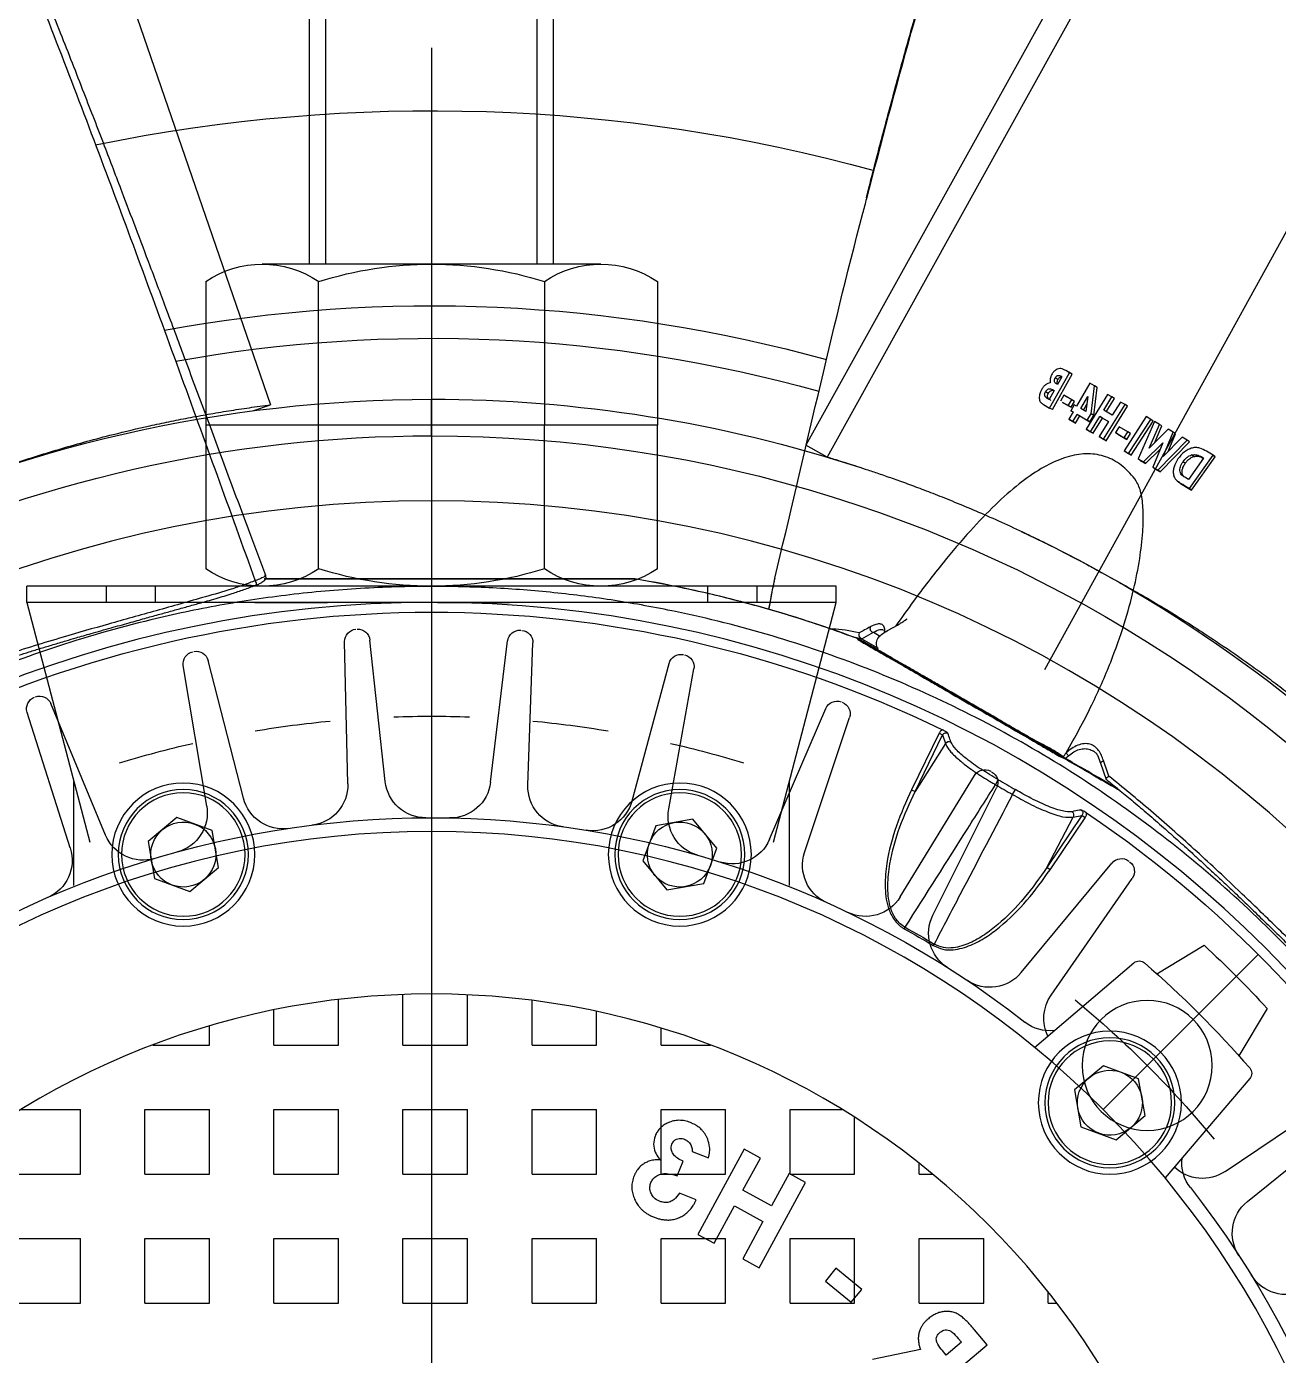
# Model space of a CAD drawing. Header units: millimetres. Extents: x 89450 to 753248, y -530175 to 1209785.
# Drawn here: x 272187.8 to 272341.8, y -168189.1 to -168025.6 of the extents above; entities that cross this region are included whole.
import ezdxf

# ---------------------------------------------------------------- set-up
doc = ezdxf.new("R2010")
doc.units = ezdxf.units.MM
doc.header["$LTSCALE"] = 150
for name, pattern in [('C_SOLID_M', [0]), ('CENTER', [50.8, 31.75, -6.35, 6.35, -6.35]), ('DIVIDEX2', [63.5, 25.4, -12.7, 0, -12.7, 0, -12.7])]:
    doc.linetypes.add(name, pattern=pattern)
doc.layers.add('------00 Load Bank', color=3, linetype='Continuous')

# ---------------------------------------------------------------- blocks, each defined once
blk = doc.blocks.new('A$C02650c35')
h = blk.add_hatch()
h.set_pattern_fill('SQUARE', color=0, scale=2.5, style=0)
h.set_pattern_definition([(0, (-1352.2724, -53.854), (0, 7.9375), [7.9375, -7.9375]), (90, (-1352.2724, -53.854), (-7.9375, 5e-16), [7.9375, -7.9375])])
h.paths.add_polyline_path([(510, 542.5), (510, 555), (522.5, 555), (522.5, 639.32, 0.414214), (425.68, 542.5)])
h.paths.add_polyline_path([(619.32, 542.5, 0.414214), (522.5, 639.32), (522.5, 555), (535, 555), (535, 542.5)])
h.paths.add_polyline_path([(535, 530), (522.5, 530), (522.5, 445.68, 0.414214), (619.32, 542.5), (535, 542.5)])
h.paths.add_polyline_path([(510, 530), (510, 542.5), (425.68, 542.5, 0.414214), (522.5, 445.68), (522.5, 530)])
at = {"color": 0, "linetype": 'DIVIDEX2', "ltscale": 0.5}
blk.add_line((885.33, 742.6), (659.2, 617.89), dxfattribs=at)
at = {"color": 0, "linetype": 'Continuous', "lineweight": 25}
for p, q in [((888.03, 703.5), (685.38, 591.17)), ((889.48, 700.88), (686.84, 588.55)), ((681.33, 635.99), (685.43, 638.89)), ((681.53, 635.74), (685.63, 638.64)), ((685.43, 638.89), (685.51, 638.75)), ((685.43, 638.89), (685.63, 638.64)), ((685.63, 638.64), (686.1, 637.81)), ((685.27, 637.46), (682.64, 635.61)), ((685.21, 637.47), (685.41, 637.22)), ((685.41, 637.22), (685.27, 637.46)), ((685.45, 636.26), (685.65, 636)), ((681.57, 635.58), (681.33, 635.99)), ((681.33, 635.99), (681.53, 635.74)), ((682.01, 634.91), (681.53, 635.74)), ((681.8, 635.17), (681.57, 635.58)), ((681.8, 635.17), (682.01, 634.91)), ((682.64, 635.61), (682.83, 635.27)), ((683.57, 632.11), (687.25, 635.74)), ((683.77, 631.84), (687.45, 635.47)), ((684.6, 635.21), (684.8, 634.95)), ((687.82, 634.82), (685.47, 632.51)), ((687.25, 635.74), (687.45, 635.47)), ((687.45, 635.47), (687.82, 634.82)), ((685.47, 632.51), (688.45, 633.72)), ((686.08, 633.12), (688.25, 634)), ((688.8, 633.13), (686.46, 630.78)), ((688.25, 634), (688.45, 633.72)), ((688.45, 633.72), (688.8, 633.13)), ((683.93, 631.48), (683.57, 632.11)), ((683.57, 632.11), (683.77, 631.84)), ((684.13, 631.21), (683.77, 631.84)), ((683.93, 631.48), (684.13, 631.21)), ((687.15, 632.44), (684.13, 631.21)), ((684.59, 630.34), (686.35, 632.11)), ((684.79, 630.06), (687.15, 632.44)), ((689.76, 631.44), (685.15, 629.44)), ((685.63, 628.55), (689.82, 631.28)), ((686.46, 630.78), (689.41, 632.06)), ((687.11, 631.43), (689.21, 632.34)), ((689.21, 632.34), (689.41, 632.06)), ((689.41, 632.06), (689.76, 631.44)), ((689.82, 631.28), (690.02, 630.99)), ((601.39, 626.73), (604.35, 630.28)), ((604.35, 630.28), (608.9, 629.48)), ((684.94, 629.73), (684.59, 630.34)), ((684.59, 630.34), (684.79, 630.06)), ((685.15, 629.44), (684.79, 630.06)), ((684.94, 629.73), (685.15, 629.44)), ((685.83, 628.25), (690.02, 630.99)), ((690.36, 630.41), (686.16, 627.68)), ((690.02, 630.99), (690.36, 630.41)), ((608.9, 629.48), (610.49, 625.15)), ((685.96, 627.98), (685.63, 628.55)), ((685.63, 628.55), (685.83, 628.25)), ((686.16, 627.68), (685.83, 628.25)), ((685.96, 627.98), (686.16, 627.68)), ((687.4, 625.47), (691.64, 628.12)), ((687.56, 628.01), (688.27, 628.46)), ((688.19, 626.93), (687.56, 628.01)), ((687.56, 628.01), (687.77, 627.71)), ((687.77, 627.71), (688.47, 628.16)), ((688.27, 628.46), (688.47, 628.16)), ((688.47, 628.16), (689.09, 627.07)), ((691.64, 628.12), (691.84, 627.82)), ((602.98, 622.39), (601.39, 626.73)), ((663.09, 594.8), (644.45, 627.07)), ((687.6, 625.16), (691.84, 627.82)), ((688.39, 626.63), (687.77, 627.71)), ((688.19, 626.93), (688.39, 626.63)), ((689.09, 627.07), (688.39, 626.63)), ((692.16, 627.26), (690.53, 626.24)), ((690.53, 626.24), (691.14, 625.19)), ((690.94, 625.5), (692.58, 626.5)), ((691.84, 627.82), (692.16, 627.26)), ((692.58, 626.5), (692.78, 626.19)), ((610.49, 625.15), (607.53, 621.6)), ((645.65, 625.51), (647.67, 624.82)), ((670.55, 626.06), (670.54, 626.07)), ((687.72, 624.93), (687.4, 625.47)), ((687.4, 625.47), (687.6, 625.16)), ((687.92, 624.61), (687.6, 625.16)), ((687.72, 624.93), (687.92, 624.61)), ((689.77, 625.77), (687.92, 624.61)), ((688.31, 623.89), (690.17, 625.03)), ((688.51, 623.57), (690.37, 624.72)), ((693.09, 625.64), (688.82, 623.04)), ((690.17, 625.03), (689.75, 625.76)), ((690.37, 624.72), (689.77, 625.77)), ((690.17, 625.03), (690.37, 624.72)), ((691.14, 625.19), (692.78, 626.19)), ((692.78, 626.19), (693.09, 625.64)), ((649.27, 623.78), (649.18, 623.94)), ((688.62, 623.36), (688.31, 623.89)), ((688.31, 623.89), (688.51, 623.57)), ((688.82, 623.04), (688.51, 623.57)), ((688.62, 623.36), (688.82, 623.04)), ((689.74, 623.48), (690.51, 623.95)), ((690.09, 622.86), (689.74, 623.48)), ((689.74, 623.48), (689.93, 623.16)), ((689.93, 623.16), (690.71, 623.63)), ((690.64, 621.92), (689.93, 623.16)), ((690.51, 623.95), (693.96, 624.36)), ((690.51, 623.95), (690.71, 623.63)), ((690.71, 623.63), (694.16, 624.04)), ((692.82, 623.22), (690.99, 623)), ((690.99, 623), (691.36, 622.35)), ((691.16, 622.68), (691.89, 623.11)), ((691.36, 622.35), (692.82, 623.22)), ((694.47, 623.49), (691.66, 621.83)), ((693.96, 624.36), (694.16, 624.04)), ((694.16, 624.04), (694.47, 623.49)), ((607.53, 621.6), (602.98, 622.39)), ((634.61, 618.59), (641.01, 622.91)), ((641.29, 622.51), (634.88, 618.19)), ((634.88, 618.19), (641.07, 621.42)), ((641.01, 622.91), (641.29, 622.51)), ((641.07, 621.42), (641.29, 622.51)), ((689.56, 621.73), (690.45, 622.25)), ((689.71, 621.47), (689.56, 621.73)), ((689.56, 621.73), (689.76, 621.4)), ((689.86, 621.22), (689.71, 621.47)), ((689.76, 621.4), (690.64, 621.92)), ((690.05, 620.89), (689.76, 621.4)), ((690.94, 621.41), (690.05, 620.89)), ((690.45, 622.25), (690.09, 622.86)), ((690.45, 622.25), (690.64, 621.92)), ((690.89, 621.48), (691.08, 621.15)), ((691.08, 621.15), (690.94, 621.41)), ((691.8, 621.57), (691.08, 621.15)), ((691.52, 621.17), (692.24, 621.59)), ((691.66, 621.83), (691.8, 621.57)), ((692.24, 621.59), (692.43, 621.25)), ((689.86, 621.22), (690.05, 620.89)), ((691.22, 618.87), (695.57, 621.32)), ((691.41, 618.52), (695.76, 620.99)), ((691.75, 620.76), (691.52, 621.17)), ((691.52, 621.17), (691.71, 620.83)), ((691.71, 620.83), (692.43, 621.25)), ((692.11, 620.13), (691.71, 620.83)), ((691.71, 620.82), (692.11, 620.13)), ((692.99, 620.27), (692.27, 619.86)), ((692.43, 621.25), (692.82, 620.57)), ((692.62, 620.93), (692.8, 620.61)), ((692.8, 620.61), (692.99, 620.27)), ((695.27, 620.04), (694.32, 619.51)), ((695.36, 619.89), (695.27, 620.04)), ((695.57, 621.32), (695.7, 621.1)), ((695.57, 621.32), (695.76, 620.99)), ((695.7, 621.1), (695.83, 620.88)), ((695.76, 620.99), (696.02, 620.54)), ((695.83, 620.88), (696.02, 620.54)), ((634.61, 618.59), (634.88, 618.19)), ((691.22, 618.87), (691.41, 618.52)), ((691.85, 617.76), (691.41, 618.52)), ((693.59, 619.1), (692.47, 618.47)), ((692.47, 618.47), (692.55, 618.33)), ((692.47, 618.47), (692.55, 618.33)), ((693.21, 618.37), (693.4, 618.02)), ((693.66, 618.98), (693.59, 619.1)), ((694.32, 619.51), (694.39, 619.38)), ((694.32, 619.51), (694.39, 619.38)), ((694.94, 619.56), (695.13, 619.22)), ((643.87, 613.97), (644.47, 614.32)), ((645.07, 611.87), (645.68, 612.22)), ((568.46, 601.68), (576.15, 610.85)), ((576.15, 610.85), (578, 609.29)), ((576.47, 607.68), (574.89, 605.8)), ((576.95, 607.27), (576.47, 607.68)), ((574.89, 605.8), (575.44, 605.34)), ((650.13, 605.72), (644.24, 601.98)), ((644.24, 601.98), (651.19, 605.37)), ((651.19, 605.37), (650.13, 605.72)), ((651.4, 604.93), (651.19, 605.37)), ((625.28, 604.22), (625.46, 604.33)), ((651.4, 604.93), (644.45, 601.54)), ((575.59, 602.64), (574.34, 596.74)), ((644.45, 601.54), (644.24, 601.98)), ((627.34, 600.65), (627.53, 600.76)), ((663.03, 595.43), (661.87, 597.45)), ((663.03, 595.43), (663.82, 596.87)), ((663.82, 596.87), (663.36, 597.67)), ((664.18, 597.96), (664.1, 598.09)), ((581.38, 594.11), (582.96, 595.41)), ((582.96, 595.41), (585.57, 592.24)), ((663.07, 595.36), (663.03, 595.43)), ((663.29, 594.22), (663.08, 595.36)), ((583.99, 590.94), (581.38, 594.11)), ((585.57, 592.24), (583.99, 590.94)), ((685.38, 591.17), (686.84, 588.55)), ((585.63, 582.79), (596.13, 588.49)), ((596.13, 588.49), (597.23, 586.47)), ((597.23, 586.47), (593.27, 584.32)), ((593.27, 584.32), (595.17, 580.8)), ((670.46, 584.74), (670.68, 584.78)), ((586.73, 580.77), (585.63, 582.79)), ((591.33, 583.27), (586.73, 580.77)), ((593.24, 579.76), (591.33, 583.27)), ((595.17, 580.8), (599.13, 582.95)), ((599.13, 582.95), (600.23, 580.94)), ((600.23, 580.94), (589.73, 575.24)), ((588.64, 577.26), (593.24, 579.76)), ((589.73, 575.24), (588.64, 577.26)), ((632.93, 576), (637.27, 577.59)), ((637.27, 577.59), (640.82, 574.63)), ((599.95, 574.56), (599.15, 576.58)), ((632.14, 571.45), (632.93, 576)), ((593.99, 575.06), (594.81, 572.98)), ((640.82, 574.63), (640.02, 570.08)), ((596.93, 572.73), (598.73, 573.44)), ((635.69, 568.49), (632.14, 571.45)), ((640.02, 570.08), (635.69, 568.49)), ((670.4, 521.91), (670.4, 567.5)), ((670.4, 567.5), (670.4, 521.93)), ((692.5, 542.5), (688, 542.5)), ((688, 542.5), (692.5, 542.5)), ((691.07, 520.52), (691.82, 522.69)), ((910.7, 447.32), (691.82, 522.69)), ((669.59, 520.89), (669.6, 520.8)), ((631.93, 512.75), (634.89, 516.3)), ((634.89, 516.3), (639.44, 515.5)), ((639.44, 515.5), (641.03, 511.17)), ((633.52, 508.42), (631.93, 512.75)), ((641.03, 511.17), (638.07, 507.62)), ((638.07, 507.62), (633.52, 508.42))]:
    blk.add_line(p, q, dxfattribs=at)
at = {"color": 0}
for p, q in [((593.78, 642.86), (604.77, 656.49)), ((597.48, 640.12), (607.28, 654.63)), ((617.53, 645.31), (611.7, 641.82)), ((608.91, 643.15), (596.68, 632.75)), ((624.17, 644.18), (605.1, 625.11)), ((621.82, 631.7), (625.31, 637.53)), ((612.74, 616.68), (623.15, 628.91)), ((619.16, 618.71), (633.55, 628.69)), ((621.95, 615.04), (635.43, 626.2)), ((629.02, 604.18), (644.68, 612.01)), ((631.26, 600.15), (646.2, 609.28)), ((636.72, 588.39), (653.33, 593.91)), ((638.02, 584.55), (667.5, 592.27)), ((667.5, 592.27), (667.5, 492.73)), ((638.36, 584.08), (654.44, 591)), ((667.5, 587.1), (667.5, 497.9)), ((645.47, 586.5), (632.67, 586.5)), ((669.5, 582.5), (667.5, 582.5)), ((667.5, 576.5), (669.5, 576.5)), ((642.09, 571.67), (659.32, 574.77)), ((643.1, 567.17), (660, 571.72)), ((671.65, 570.28), (689.31, 570.28)), ((689.31, 570.28), (689.31, 514.72)), ((706.97, 570.28), (689.31, 570.28)), ((689.31, 570.28), (689.31, 514.72)), ((669.5, 563.33), (669.5, 521.67)), ((709.12, 563.33), (709.12, 521.67)), ((671.65, 556.39), (689.31, 556.39)), ((706.97, 556.39), (689.31, 556.39)), ((709.12, 557.5), (898.61, 557.5)), ((645.02, 554.35), (662.52, 554.97)), ((709.12, 555.5), (898.61, 555.5)), ((645.38, 549.76), (662.76, 551.86)), ((645.46, 536.8), (662.87, 534.92)), ((645.16, 532.2), (662.66, 531.8)), ((671.65, 528.61), (706.97, 528.61)), ((709.12, 529.5), (898.61, 529.5)), ((709.12, 527.5), (898.61, 527.5)), ((643.4, 519.36), (660.36, 515.02)), ((642.45, 514.85), (659.72, 511.96)), ((689.31, 514.72), (671.65, 514.72)), ((706.97, 514.72), (689.31, 514.72)), ((669.5, 508.5), (667.5, 508.5)), ((638.87, 502.39), (655.05, 495.68)), ((667.5, 502.5), (669.5, 502.5)), ((667.5, 492.73), (638.02, 500.45)), ((632.67, 498.5), (645.47, 498.5)), ((637.29, 498.06), (653.97, 492.75))]:
    blk.add_line(p, q, dxfattribs=at)
at = {"color": 0, "linetype": 'Continuous'}
for p, q in [((667.5, 592.27), (669.5, 592.27)), ((669.5, 592.27), (669.5, 492.73)), ((667.5, 492.73), (669.5, 492.73))]:
    blk.add_line(p, q, dxfattribs=at)
at = {"color": 0, "linetype": 'C_SOLID_M'}
blk.add_line((667.5, 580.51), (667.5, 501.51), dxfattribs=at)
at = {"color": 0, "linetype": 'ByBlock'}
for p, q in [((667.5, 543.24), (667.5, 552.07)), ((667.5, 520.74), (667.5, 529.71))]:
    blk.add_line(p, q, dxfattribs=at)
at = {"color": 0, "linetype": 'CENTER', "ltscale": 5}
blk.add_line((735.74, 542.5), (399.5, 542.5), dxfattribs=at)
at = {"color": 0, "linetype": 'Continuous', "lineweight": 25, "flags": 128}
blk.add_lwpolyline([(682.24, 634.51), (682.34, 634.37), (682.44, 634.24)], dxfattribs=at)
at = {"color": 0}
for centre, radius in [((522.5, 542.5), 441), ((522.5, 542.5), 403), ((522.5, 542.5), 399.8), ((522.5, 542.5), 157.5), ((522.5, 542.5), 116.82), ((522.5, 542.5), 96.82), ((610.53, 630.53), 8)]:
    blk.add_circle(centre, radius, dxfattribs=at)
at = {"color": 0, "linetype": 'CENTER'}
blk.add_circle((522.5, 542.5), 420, dxfattribs=at)
blk.add_circle((522.5, 542.5), 420, dxfattribs=at)
at = {"color": 0, "linetype": 'Continuous', "lineweight": 25}
for centre, radius in [((522.5, 542.5), 145), ((605.94, 625.94), 8.8), ((605.94, 625.94), 8), ((605.94, 625.94), 7.6), ((636.48, 573.04), 8.8), ((636.48, 573.04), 8), ((636.48, 573.04), 7.6), ((636.48, 511.96), 8.8), ((636.48, 511.96), 8), ((636.48, 511.96), 7.6)]:
    blk.add_circle(centre, radius, dxfattribs=at)
for centre, radius, start, end in [((522.5, 542.5), 165.5, 0.0003, 205.5882), ((522.5, 542.5), 143.8, 34.0829, 85.9171), ((522.5, 542.5), 170, 25.2614, 46.6379), ((605.94, 625.94), 4, 80.1169, 140.1169), ((605.94, 625.94), 4, 20.1169, 80.1169), ((605.94, 625.94), 4, 140.1169, 200.1169), ((605.94, 625.94), 4, 320.1169, 20.1169), ((605.94, 625.94), 4, 200.1169, 260.1169), ((605.94, 625.94), 4, 260.1169, 320.1169), ((641.33, 620.97), 0.52, 37.0684, 120.3842), ((522.5, 542.5), 140.84, 29.5083, 30.4917), ((522.5, 542.5), 141.54, 29.5083, 30.4917), ((649.88, 606.18), 0.52, 299.6158, 22.9316), ((522.5, 542.5), 143.8, 334.0829, 25.9171), ((522.5, 542.5), 119.89, 29.0166, 30.9834), ((522.5, 542.5), 120.1, 29.0166, 30.9834), ((522.5, 542.5), 170, 0.0003, 18.0429), ((636.48, 573.04), 4, 110.1169, 170.1169), ((636.48, 573.04), 4, 50.1169, 110.1169), ((636.48, 573.04), 4, 350.1169, 50.1169), ((636.48, 573.04), 4, 170.1169, 230.1169), ((636.48, 573.04), 4, 290.1169, 350.1169), ((636.48, 573.04), 4, 230.1169, 290.1169), ((522.5, 542.5), 165.5, 334.4118, 0), ((522.5, 542.5), 170, 334.2068, 0), ((636.48, 511.96), 4, 80.1169, 140.1169), ((636.48, 511.96), 4, 20.1169, 80.1169), ((636.48, 511.96), 4, 140.1169, 200.1169), ((636.48, 511.96), 4, 320.1169, 20.1169), ((636.48, 511.96), 4, 200.1169, 260.1169), ((636.48, 511.96), 4, 260.1169, 320.1169)]:
    blk.add_arc(centre, radius, start, end, dxfattribs=at)
at = {"color": 0}
for centre, radius, start, end in [((522.5, 542.5), 118.5, 51.9766, 90), ((587.33, 647.62), 5, 154.161, 238.3375), ((522.5, 542.5), 140, 42.7486, 47.2515), ((589.88, 646), 5, 236.9331, 321.1097), ((609.56, 642.39), 1, 48.9165, 130.3784), ((522.5, 542.5), 133.5, 41.0738, 48.9258), ((601.63, 637.32), 5, 145.9791, 223.5806), ((522.5, 542.5), 124.5, 39.4789, 50.6463), ((598.57, 639.79), 5, 231.9768, 276.2309), ((622.39, 629.56), 1, 319.6217, 41.0836), ((634.4, 627.46), 1.5, 37.2061, 124.746), ((634.48, 627.36), 1.5, 309.6155, 37.1554), ((616.31, 622.82), 5, 244.2066, 304.746), ((619.79, 618.57), 5, 173.7896, 218.0234), ((522.5, 542.5), 118.5, 321.9766, 38.0234), ((625.14, 611.19), 5, 129.6155, 213.7921), ((645.36, 610.67), 1.5, 29.0243, 116.5642), ((645.42, 610.56), 1.5, 301.4337, 28.9736), ((626.79, 608.65), 5, 212.3876, 296.5642), ((633.87, 595.88), 5, 121.4337, 205.6103), ((522.5, 542.5), 205.5, 348.3996, 15.3621), ((653.81, 592.49), 1.5, 20.8424, 108.3824), ((653.85, 592.37), 1.5, 293.2519, 20.7918), ((635.14, 593.14), 5, 204.2058, 288.3824), ((522.5, 542.5), 181.5, 349.5657, 15.523), ((522.5, 542.5), 177.5, 349.7845, 15.5733), ((640.33, 579.49), 5, 113.2519, 197.4284), ((522.5, 542.5), 131, 12.963, 17.0374), ((641.2, 576.59), 5, 196.024, 280.2006), ((659.58, 573.29), 1.5, 12.6606, 100.2006), ((659.61, 573.17), 1.5, 285.07, 12.61), ((681.8, 563.33), 12.3, 145.6158, 214.3842), ((696.83, 563.33), 12.3, 325.6158, 34.3842), ((644.4, 562.34), 5, 105.07, 189.2466), ((522.5, 542.5), 131, 5.4629, 9.5373), ((644.84, 559.35), 5, 187.8422, 272.0188), ((715.46, 542.5), 45.96, 162.412, 197.588), ((663.16, 542.5), 45.96, 342.412, 17.588), ((662.57, 553.47), 1.5, 4.4788, 92.0188), ((662.58, 553.35), 1.5, 276.8882, 4.4282), ((645.98, 544.8), 5, 96.8882, 181.0648), ((522.5, 542.5), 131, 357.9628, 2.0373), ((646, 541.77), 5, 179.6604, 263.8369), ((662.71, 533.43), 1.5, 356.297, 83.8369), ((662.7, 533.3), 1.5, 268.7064, 356.2464), ((645.05, 527.2), 5, 88.7064, 172.883), ((522.5, 542.5), 131, 350.4627, 354.5371), ((681.8, 521.67), 12.3, 145.6158, 214.3842), ((696.83, 521.67), 12.3, 325.6158, 34.3842), ((644.64, 524.2), 5, 171.4785, 255.6551), ((641.62, 509.91), 5, 80.5246, 164.7012), ((659.99, 513.56), 1.5, 348.1152, 75.6551), ((522.5, 542.5), 131, 342.9627, 347.037), ((659.96, 513.44), 1.5, 260.5246, 348.0645), ((640.79, 507), 5, 163.2967, 247.4733), ((635.77, 493.29), 5, 72.3428, 156.5194), ((654.47, 494.29), 1.5, 339.9334, 67.4733), ((654.43, 494.18), 1.5, 252.3428, 339.8827)]:
    blk.add_arc(centre, radius, start, end, dxfattribs=at)
at = {"color": 0, "linetype": 'Continuous', "lineweight": 25}
for points, knots in [([(375.53, 542.5), (375.57, 539.99), (375.64, 534.97), (376.24, 527.44), (377.21, 519.94), (378.7, 511.75), (380.85, 502.91), (383.83, 493.49), (387.45, 484.25), (391.7, 475.24), (396.94, 465.85), (403.29, 456.25), (410.93, 446.56), (419.44, 437.47), (428.68, 429.14), (438.58, 421.64), (448.99, 415.04), (460.04, 409.27), (471.5, 404.47), (483.3, 400.68), (495.31, 397.89), (507.63, 396.11), (520.05, 395.38), (532.47, 395.7), (544.72, 397.05), (556.95, 399.44), (568.89, 402.86), (580.48, 407.27), (591.61, 412.59), (602.35, 418.9), (612.51, 426.09), (621.98, 434.08), (630.71, 442.79), (638.75, 452.29), (645.96, 462.44), (652.27, 473.13), (657.62, 484.24), (662.07, 495.88), (665.17, 506.67), (667.23, 516.46), (668.52, 525.06), (669.3, 533.76), (669.54, 542.09), (669.34, 550.03), (668.76, 557.56), (667.79, 565.06), (666.16, 574.05), (663.54, 584.43), (659.53, 596.1), (654.52, 607.49), (648.55, 618.41), (641.7, 628.77), (634.06, 638.45), (625.54, 647.54), (616.32, 655.86), (606.44, 663.35), (596.02, 669.96), (584.98, 675.73), (573.51, 680.52), (561.69, 684.33), (549.67, 687.11), (537.34, 688.9), (524.95, 689.62), (512.53, 689.3), (500.28, 687.95), (488.05, 685.56), (476.11, 682.14), (464.5, 677.73), (453.38, 672.4), (442.64, 666.09), (432.49, 658.91), (423.02, 650.92), (414.29, 642.21), (406.25, 632.71), (399.04, 622.55), (392.74, 611.88), (387.39, 600.77), (382.94, 589.14), (379.83, 578.33), (377.77, 568.54), (376.49, 559.94), (375.68, 551.24), (375.58, 545.42), (375.53, 542.5)], [0, 0, 0, 0, 0.008148, 0.016329, 0.024509, 0.032722, 0.04336, 0.054073, 0.064787, 0.075604, 0.086421, 0.0997, 0.112979, 0.126448, 0.140113, 0.153362, 0.166751, 0.18014, 0.193805, 0.207084, 0.220364, 0.233832, 0.247498, 0.260747, 0.274136, 0.287525, 0.30119, 0.314439, 0.327781, 0.341217, 0.354882, 0.368162, 0.381441, 0.39491, 0.408575, 0.421824, 0.435213, 0.448602, 0.462267, 0.471652, 0.481085, 0.490519, 0.500003, 0.508151, 0.516332, 0.524512, 0.532725, 0.546005, 0.559284, 0.572753, 0.586418, 0.599667, 0.613056, 0.626445, 0.64011, 0.653359, 0.666701, 0.680137, 0.693803, 0.707051, 0.720441, 0.73383, 0.747495, 0.760744, 0.774133, 0.787522, 0.801187, 0.814436, 0.827825, 0.841214, 0.85488, 0.868159, 0.881438, 0.894907, 0.908572, 0.921851, 0.93513, 0.948599, 0.962264, 0.971649, 0.981082, 0.990516, 1, 1, 1, 1]), ([(717.2, 596.04), (724.02, 597.82), (738.21, 601.54), (759.51, 607.96), (781, 615.39), (801.55, 623.78), (821.26, 632.86), (840.25, 642.38), (859.05, 652.33), (877.44, 662.36), (889.63, 669.02), (895.58, 672.26)], [0, 0, 0, 0, 0.1081379, 0.2251135, 0.3413954, 0.4570616, 0.5657729, 0.6743483, 0.7829008, 0.8914823, 0.994843, 0.994843, 0.994843, 0.994843]), ([(717.27, 595.99), (717.94, 596.16), (720.64, 596.84), (725.33, 598.07), (731.42, 599.7), (737.61, 601.41), (743.56, 603.11), (749.22, 604.78), (754.33, 606.34), (759.02, 607.82), (763, 609.11), (766.29, 610.21), (769.35, 611.25), (772.68, 612.4), (776.68, 613.83), (783.44, 616.31), (792.57, 619.89), (803.65, 624.59), (814.19, 629.34), (824.03, 634.02), (831.6, 637.77), (837.45, 640.72), (842.14, 643.13), (847.68, 646), (854.07, 649.37), (861.28, 653.23), (869.29, 657.55), (878.1, 662.34), (886.99, 667.19), (892.96, 670.43), (895.7, 671.92)], [0, 0, 0, 0, 0.0105993, 0.042715, 0.074456, 0.1073437, 0.1413731, 0.1694151, 0.1979263, 0.223438, 0.2448649, 0.2622189, 0.2766961, 0.2944954, 0.3162608, 0.341978, 0.4051023, 0.466824, 0.5267457, 0.5825963, 0.6340774, 0.6563171, 0.6830925, 0.7149493, 0.751887, 0.7939052, 0.84012, 0.8912343, 0.9472267, 0.994836, 0.994836, 0.994836, 0.994836]), ([(645.56, 625.7), (645.15, 626.2), (644.31, 627.24), (642.95, 628.88), (641.45, 630.65), (639.88, 632.45), (638.55, 633.96), (637.49, 635.14), (636.66, 636.06), (635.76, 637.04), (634.81, 638.07), (633.79, 639.16), (632.72, 640.31), (631.68, 641.41), (630.56, 642.57), (629.23, 643.95), (627.66, 645.57), (626.05, 647.22), (624.63, 648.66), (623.4, 649.92), (622.27, 651.07), (621.18, 652.18), (620.09, 653.3), (619.1, 654.33), (618.23, 655.22), (617.49, 655.99), (616.85, 656.68), (616.28, 657.32), (615.78, 657.9), (615.31, 658.47), (615, 658.85), (614.84, 659.04)], [0, 0, 0, 0, 0.049094, 0.102093, 0.159038, 0.21996, 0.27448, 0.301995, 0.33101, 0.361541, 0.393603, 0.427211, 0.462382, 0.499132, 0.527423, 0.568929, 0.623911, 0.672564, 0.714497, 0.749584, 0.781124, 0.812494, 0.843715, 0.874803, 0.897512, 0.917804, 0.937796, 0.953294, 0.968781, 0.984376, 1, 1, 1, 1]), ([(615.12, 659.54), (615.44, 659.16), (616.08, 658.38), (617.51, 656.75), (620.16, 654.01), (623.85, 650.22), (628.1, 645.88), (632.59, 641.24), (637.22, 636.26), (641.92, 630.96), (644.73, 627.53), (646.13, 625.82)], [0, 0, 0, 0, 0.031208, 0.063948, 0.128136, 0.253531, 0.37911, 0.503481, 0.668872, 0.834848, 1, 1, 1, 1]), ([(670.54, 626.07), (670.08, 626.91), (669.15, 628.6), (667.63, 631.22), (666.02, 633.89), (664.3, 636.62), (662.26, 639.72), (660.29, 642.57), (658.42, 645.15), (656.96, 647.11), (655.44, 649.08), (653.86, 651.07), (652.23, 653.07), (651.09, 654.4), (650.52, 655.07)], [0, 0, 0, 0, 0.09594, 0.191903, 0.287866, 0.384015, 0.480164, 0.609768, 0.674639, 0.73951, 0.804594, 0.869678, 0.934839, 1, 1, 1, 1]), ([(686.1, 637.81), (686.24, 637.55), (686.45, 637.15), (686.58, 636.55), (686.52, 636.05), (686.32, 635.55), (685.92, 634.92), (685.46, 634.55), (685.15, 634.31)], [0, 0, 0, 0, 0.250193, 0.375675, 0.500989, 0.626133, 0.751199, 1, 1, 1, 1]), ([(684.6, 635.21), (684.7, 635.28), (684.95, 635.46), (685.28, 635.82), (685.39, 636.13), (685.45, 636.26)], [0, 0, 0, 0, 0.245128, 0.668238, 1, 1, 1, 1]), ([(685.45, 636.26), (685.47, 636.42), (685.51, 636.71), (685.4, 637.11), (685.28, 637.34), (685.21, 637.47)], [0, 0, 0, 0, 0.360895, 0.640408, 1, 1, 1, 1]), ([(685.65, 636), (685.67, 636.11), (685.71, 636.34), (685.64, 636.76), (685.5, 637.03), (685.41, 637.22)], [0, 0, 0, 0, 0.248415, 0.498726, 1, 1, 1, 1]), ([(682.25, 634.51), (682.18, 634.59), (682.02, 634.79), (681.89, 635.02), (681.8, 635.17)], [0, 0, 0, 0, 0.373961, 1, 1, 1, 1]), ([(685.15, 634.31), (684.83, 634.12), (684.35, 633.84), (683.67, 633.72), (683.19, 633.75), (682.76, 633.9), (682.36, 634.3), (682.15, 634.67), (682.01, 634.91)], [0, 0, 0, 0, 0.247987, 0.37312, 0.497401, 0.622314, 0.747638, 1, 1, 1, 1]), ([(682.83, 635.27), (682.92, 635.12), (683.06, 634.9), (683.31, 634.66), (683.58, 634.56), (683.88, 634.55), (684.31, 634.64), (684.61, 634.82), (684.8, 634.95)], [0, 0, 0, 0, 0.250156, 0.375667, 0.500586, 0.625527, 0.750593, 1, 1, 1, 1]), ([(682.9, 635.17), (682.94, 635.11), (683.04, 634.97), (683.29, 634.83), (683.64, 634.81), (684.03, 634.89), (684.35, 635.04), (684.54, 635.17), (684.6, 635.21)], [0, 0, 0, 0, 0.132586, 0.315673, 0.49897, 0.682297, 0.897512, 1, 1, 1, 1]), ([(684.8, 634.95), (684.99, 635.09), (685.27, 635.32), (685.54, 635.7), (685.61, 635.9), (685.65, 636)], [0, 0, 0, 0, 0.498415, 0.74902, 1, 1, 1, 1]), ([(648.98, 620.56), (650.94, 621.65), (654.6, 623.69), (659.94, 626.02), (664.69, 627.71), (668.96, 628.88), (672.74, 629.63), (676.02, 630.02), (678.75, 630.08), (680.9, 629.87), (682.43, 629.28), (683.7, 628.17), (684.94, 626.73), (685.75, 624.68), (685.86, 622.42), (685.26, 619.99), (683.99, 617.39), (682.06, 614.64), (679.46, 611.73), (676.2, 608.61), (672.22, 605.25), (668.28, 602.21), (665.62, 600.32), (664.6, 599.6)], [0, 0, 0, 0, 0.080739, 0.151235, 0.213353, 0.268442, 0.318269, 0.361669, 0.398556, 0.428698, 0.452315, 0.472715, 0.51153, 0.548468, 0.58504, 0.622842, 0.663507, 0.708451, 0.759052, 0.815438, 0.879842, 0.953818, 1, 1, 1, 1]), ([(648.28, 620.4), (647.83, 621.18), (646.7, 623.14), (645.37, 625.43), (644.59, 626.8), (644.39, 627.14)], [0, 0, 0, 0, 0.331541, 0.833602, 1, 1, 1, 1]), ([(644.61, 626.86), (644.74, 626.64), (645.47, 625.38), (646.73, 623.19), (647.88, 621.21), (648.33, 620.43)], [0, 0, 0, 0, 0.113791, 0.650536, 1, 1, 1, 1]), ([(645.56, 625.7), (645.58, 625.66), (645.62, 625.59), (645.68, 625.51), (645.74, 625.47), (645.79, 625.47), (645.83, 625.48), (645.88, 625.51), (645.99, 625.6), (646.07, 625.72), (646.13, 625.82)], [0, 0, 0, 0, 0.135828, 0.265412, 0.386223, 0.443735, 0.500875, 0.570623, 0.675657, 1, 1, 1, 1]), ([(646.13, 625.81), (646.45, 625.7), (647.09, 625.48), (647.72, 625.27), (648.04, 625.16)], [0, 0, 0, 0, 0.499828, 1, 1, 1, 1]), ([(647.67, 624.82), (647.67, 624.82), (647.69, 624.81), (647.72, 624.81), (647.76, 624.82), (647.82, 624.85), (647.92, 624.95), (647.99, 625.07), (648.04, 625.16)], [0, 0, 0, 0, 0.0419084, 0.1361676, 0.2303621, 0.3283968, 0.5406618, 1, 1, 1, 1]), ([(647.67, 624.82), (647.98, 624.73), (648.43, 624.59), (648.95, 624.28), (649.13, 624.03), (649.22, 623.91)], [0, 0, 0, 0, 0.515023, 0.760045, 1, 1, 1, 1]), ([(648.04, 625.16), (648.48, 624.99), (649.14, 624.74), (649.78, 624.11), (650.1, 623.5), (650.16, 622.77), (649.95, 621.99), (649.55, 621.24), (649.17, 620.79), (648.98, 620.56)], [0, 0, 0, 0, 0.246799, 0.37212, 0.497923, 0.623252, 0.748966, 0.874706, 1, 1, 1, 1]), ([(685.38, 591.17), (685.38, 591.19), (685.37, 591.21), (685.32, 591.39), (685.23, 591.68), (685.11, 592.08), (684.93, 592.66), (684.68, 593.46), (684.34, 594.53), (683.93, 595.8), (683.44, 597.26), (682.87, 598.92), (682.21, 600.76), (681.46, 602.78), (680.6, 605.01), (679.61, 607.45), (678.49, 610.11), (677.23, 612.95), (675.94, 615.71), (674.65, 618.35), (673.38, 620.83), (672.23, 623.03), (671.45, 624.43), (671.16, 624.94)], [0, 0, 0, 0, 0.039863, 0.079734, 0.119605, 0.159539, 0.199473, 0.252709, 0.305962, 0.359217, 0.412452, 0.465686, 0.518937, 0.572189, 0.625422, 0.681079, 0.736756, 0.792433, 0.848089, 0.890491, 0.932892, 0.975374, 1, 1, 1, 1]), ([(641.01, 622.91), (641.11, 622.97), (641.29, 623.07), (641.5, 623.08), (641.6, 623.08)], [0, 0, 0, 0, 0.537957, 1, 1, 1, 1]), ([(641.6, 623.08), (641.64, 623.01), (641.75, 622.84), (641.87, 622.6), (641.94, 622.45), (641.96, 622.38), (641.96, 622.38)], [0, 0, 0, 0, 0.280987, 0.677281, 0.994763, 1, 1, 1, 1]), ([(648.63, 620.85), (648.8, 621.06), (649.12, 621.48), (649.44, 622.17), (649.54, 622.87), (649.46, 623.43), (649.31, 623.69), (649.27, 623.78)], [0, 0, 0, 0, 0.236469, 0.464989, 0.684448, 0.898167, 1, 1, 1, 1]), ([(643.87, 613.97), (643.48, 614.65), (642.64, 616.15), (641.66, 618.35), (641.02, 620.29), (641.05, 621.05), (641.07, 621.42)], [0, 0, 0, 0, 0.219007, 0.477847, 0.739016, 1, 1, 1, 1]), ([(641.96, 622.38), (641.94, 622.41), (641.89, 622.49), (641.77, 622.58), (641.6, 622.62), (641.43, 622.6), (641.34, 622.54), (641.29, 622.51)], [0, 0, 0, 0, 0.151361, 0.358857, 0.564247, 0.778086, 1, 1, 1, 1]), ([(641.96, 622.38), (641.95, 622.32), (641.88, 621.95), (641.81, 621.59), (641.75, 621.29)], [0, 0, 0, 0, 0.1727811, 1, 1, 1, 1]), ([(641.75, 621.29), (641.74, 620.94), (641.73, 620.24), (642.36, 618.43), (643.3, 616.37), (644.1, 614.97), (644.47, 614.32)], [0, 0, 0, 0, 0.26088, 0.522101, 0.781009, 1, 1, 1, 1]), ([(650.43, 616.56), (650.18, 616.97), (649.64, 617.88), (648.99, 619.07), (648.47, 619.87), (648.35, 620.27), (648.3, 620.36), (648.28, 620.4)], [0, 0, 0, 0, 0.322505, 0.723491, 0.924689, 0.974891, 1, 1, 1, 1]), ([(648.33, 620.43), (648.37, 620.5), (648.46, 620.65), (648.57, 620.78), (648.63, 620.85)], [0, 0, 0, 0, 0.474086, 1, 1, 1, 1]), ([(648.33, 620.43), (648.33, 620.43), (648.35, 620.39), (648.41, 620.3), (648.61, 619.94), (649.07, 619.12), (649.77, 617.96), (650.31, 617.04), (650.56, 616.64)], [0, 0, 0, 0, 0.000014, 0.027847, 0.077877, 0.276594, 0.677195, 1, 1, 1, 1]), ([(648.98, 620.56), (648.9, 620.49), (648.76, 620.38), (648.6, 620.29), (648.55, 620.23), (648.55, 620.21), (648.55, 620.19), (648.56, 620.15), (648.61, 620.09), (648.72, 619.93), (649.08, 619.35), (649.76, 618.21), (650.32, 617.13), (650.64, 616.49)], [0, 0, 0, 0, 0.068571, 0.109362, 0.113504, 0.117198, 0.121159, 0.126092, 0.139044, 0.171949, 0.24634, 0.557434, 1, 1, 1, 1]), ([(648.63, 620.85), (648.66, 620.82), (648.72, 620.77), (648.82, 620.68), (648.91, 620.61), (648.96, 620.58), (648.98, 620.56)], [0, 0, 0, 0, 0.247953, 0.499999, 0.75231, 1, 1, 1, 1]), ([(694.94, 619.56), (695, 619.6), (695.11, 619.66), (695.2, 619.79), (695.22, 619.86), (695.23, 619.89)], [0, 0, 0, 0, 0.417609, 0.726108, 1, 1, 1, 1]), ([(695.13, 619.22), (695.17, 619.24), (695.24, 619.28), (695.33, 619.37), (695.4, 619.46), (695.44, 619.59), (695.43, 619.74), (695.38, 619.84), (695.36, 619.89)], [0, 0, 0, 0, 0.123522, 0.248139, 0.370579, 0.498886, 0.748791, 1, 1, 1, 1]), ([(696.27, 619.92), (696.27, 619.83), (696.28, 619.63), (696.14, 619.32), (695.88, 619.01), (695.64, 618.86), (695.52, 618.78)], [0, 0, 0, 0, 0.250156, 0.500622, 0.750062, 1, 1, 1, 1]), ([(696.02, 620.54), (696.07, 620.44), (696.18, 620.25), (696.24, 620.03), (696.27, 619.92)], [0, 0, 0, 0, 0.500362, 1, 1, 1, 1]), ([(625.28, 604.22), (625.1, 604.61), (624.74, 605.39), (624.72, 607.01), (625.24, 608.82), (626.27, 610.71), (628.05, 613.1), (630.77, 615.85), (633.33, 617.68), (634.61, 618.59)], [0, 0, 0, 0, 0.069548, 0.138757, 0.259148, 0.373287, 0.487735, 0.74354, 1, 1, 1, 1]), ([(634.88, 618.19), (633.61, 617.3), (631.07, 615.51), (628.36, 612.84), (626.57, 610.53), (625.52, 608.72), (624.97, 606.99), (624.95, 605.44), (625.29, 604.7), (625.46, 604.33)], [0, 0, 0, 0, 0.259237, 0.517851, 0.632444, 0.746728, 0.865547, 0.932898, 1, 1, 1, 1]), ([(692.36, 618.68), (692.44, 618.55), (692.53, 618.39), (692.76, 618.27), (692.92, 618.26), (693.08, 618.3), (693.17, 618.35), (693.21, 618.37)], [0, 0, 0, 0, 0.5, 0.655867, 0.776779, 0.898139, 1, 1, 1, 1]), ([(692.55, 618.33), (692.63, 618.21), (692.72, 618.05), (692.93, 617.93), (693.07, 617.91), (693.24, 617.94), (693.35, 618), (693.4, 618.02)], [0, 0, 0, 0, 0.4959, 0.620732, 0.746414, 0.872582, 1, 1, 1, 1]), ([(693.21, 618.37), (693.29, 618.42), (693.42, 618.51), (693.54, 618.67), (693.61, 618.83), (693.61, 618.98), (693.57, 619.06), (693.56, 619.09)], [0, 0, 0, 0, 0.249514, 0.425336, 0.599722, 0.883024, 1, 1, 1, 1]), ([(693.4, 618.02), (693.46, 618.06), (693.56, 618.12), (693.69, 618.26), (693.77, 618.39), (693.8, 618.57), (693.76, 618.77), (693.69, 618.91), (693.66, 618.98)], [0, 0, 0, 0, 0.124117, 0.249017, 0.374429, 0.499969, 0.74996, 1, 1, 1, 1]), ([(694.51, 618.6), (694.49, 618.5), (694.45, 618.31), (694.28, 618.01), (694, 617.74), (693.77, 617.59), (693.65, 617.52)], [0, 0, 0, 0, 0.24872, 0.498434, 0.748708, 1, 1, 1, 1]), ([(694.37, 619.54), (694.38, 619.53), (694.41, 619.49), (694.51, 619.46), (694.66, 619.46), (694.81, 619.5), (694.9, 619.54), (694.94, 619.56)], [0, 0, 0, 0, 0.075084, 0.326607, 0.580052, 0.817178, 1, 1, 1, 1]), ([(694.39, 619.38), (694.42, 619.33), (694.48, 619.23), (694.61, 619.14), (694.75, 619.11), (694.88, 619.12), (695.01, 619.15), (695.09, 619.2), (695.13, 619.22)], [0, 0, 0, 0, 0.249435, 0.499226, 0.624652, 0.749536, 0.873948, 1, 1, 1, 1]), ([(695.52, 618.78), (695.48, 618.76), (695.39, 618.72), (695.22, 618.64), (694.99, 618.58), (694.74, 618.57), (694.59, 618.59), (694.51, 618.6)], [0, 0, 0, 0, 0.125463, 0.250126, 0.499927, 0.74927, 1, 1, 1, 1]), ([(650.43, 616.56), (650.45, 616.57), (650.47, 616.59), (650.52, 616.61), (650.54, 616.63), (650.55, 616.63), (650.56, 616.64)], [0, 0, 0, 0, 0.447132, 0.642867, 0.838602, 1, 1, 1, 1]), ([(662.93, 594.9), (662.94, 594.9), (662.94, 594.89), (662.55, 595.58), (661.82, 596.85), (660.75, 598.71), (659.41, 601.05), (658.07, 603.36), (656.62, 605.87), (655.03, 608.6), (652.86, 612.36), (651.28, 615.08), (650.43, 616.56)], [0, 0, 0, 0, 0.070293, 0.175767, 0.284303, 0.389371, 0.497457, 0.602995, 0.655623, 0.761087, 0.86961, 1, 1, 1, 1]), ([(650.56, 616.64), (650.59, 616.59), (650.61, 616.54), (650.64, 616.49), (650.64, 616.49)], [0, 0, 0, 0, 0.99964, 1, 1, 1, 1]), ([(650.64, 616.49), (650.65, 616.48), (650.86, 616.12), (651.27, 615.4), (651.88, 614.34), (652.5, 613.28), (653.25, 611.99), (654.12, 610.47), (655.11, 608.75), (656.09, 607.07), (657.02, 605.45), (657.9, 603.93), (658.72, 602.51), (659.48, 601.19), (660.18, 599.98), (660.82, 598.87), (661.39, 597.88), (661.89, 597.02), (662.3, 596.3), (662.63, 595.73), (662.88, 595.3), (663.04, 595.02), (663.11, 594.9), (663.09, 594.93), (663.03, 595.04), (662.94, 595.2), (662.81, 595.41), (662.65, 595.69), (662.52, 595.92), (662.45, 596.03)], [0, 0, 0, 0, 0.00057, 0.026589, 0.052668, 0.078936, 0.105271, 0.149109, 0.193251, 0.238348, 0.283774, 0.327649, 0.371526, 0.415722, 0.459397, 0.503376, 0.54831, 0.593575, 0.637402, 0.681544, 0.726653, 0.772095, 0.815934, 0.86008, 0.887906, 0.915811, 0.943954, 0.972176, 1, 1, 1, 1]), ([(693.65, 617.52), (693.6, 617.5), (693.41, 617.4), (693.11, 617.3), (692.77, 617.25), (692.5, 617.26), (692.26, 617.32), (692.03, 617.48), (691.92, 617.65), (691.85, 617.76)], [0, 0, 0, 0, 0.06266, 0.249252, 0.373609, 0.4986, 0.623723, 0.748551, 1, 1, 1, 1]), ([(643.87, 613.97), (639.75, 611.81), (633.61, 608.6), (627.48, 605.38), (625.46, 604.33)], [0, 0, 0, 0, 0.671221, 1, 1, 1, 1]), ([(627.53, 600.76), (631.58, 603.32), (637.43, 607.03), (643.28, 610.74), (645.07, 611.87)], [0, 0, 0, 0, 0.693115, 1, 1, 1, 1]), ([(650.13, 605.72), (650.02, 605.77), (649.83, 605.84), (649.48, 606.07), (649.17, 606.31), (648.78, 606.68), (648.36, 607.12), (647.91, 607.64), (647.46, 608.21), (647.09, 608.71), (646.71, 609.25), (646.45, 609.64), (646.07, 610.21), (645.7, 610.81), (645.33, 611.43), (645.16, 611.73), (645.07, 611.87)], [0, 0, 0, 0, 0.094598, 0.158647, 0.256171, 0.302563, 0.411959, 0.507214, 0.55276, 0.659835, 0.706498, 0.753349, 0.798955, 0.906219, 0.953011, 1, 1, 1, 1]), ([(645.68, 612.22), (646.11, 611.5), (646.96, 610.06), (648.26, 608.24), (649.47, 606.87), (650.06, 606.54), (650.36, 606.38)], [0, 0, 0, 0, 0.246578, 0.492779, 0.743923, 1, 1, 1, 1]), ([(578, 609.29), (578.13, 609.19), (578.38, 608.97), (578.76, 608.64), (579.11, 608.28), (579.4, 607.97), (579.62, 607.71), (579.77, 607.49), (579.92, 607.27), (580.03, 607.03), (580.16, 606.69), (580.24, 606.34), (580.26, 605.99), (580.26, 605.67), (580.22, 605.35), (580.15, 605.03), (580.07, 604.78), (579.96, 604.53), (579.84, 604.28), (579.69, 604.04), (579.54, 603.82), (579.43, 603.68), (579.37, 603.61)], [0, 0, 0, 0, 0.0743261, 0.1486813, 0.2232918, 0.298064, 0.3370535, 0.3761467, 0.4158017, 0.4558239, 0.4948427, 0.5745961, 0.615456, 0.6503203, 0.7209207, 0.7567294, 0.7970552, 0.837679, 0.8791596, 0.9208817, 0.9603707, 1, 1, 1, 1]), ([(577.7, 605.05), (577.79, 605.19), (577.96, 605.44), (578, 605.86), (577.92, 606.22), (577.59, 606.74), (577.22, 607.05), (576.95, 607.27)], [0, 0, 0, 0, 0.189911, 0.32522, 0.46056, 0.602948, 1, 1, 1, 1]), ([(575.44, 605.34), (575.7, 605.14), (576.05, 604.85), (576.56, 604.62), (576.89, 604.57), (577.2, 604.64), (577.47, 604.81), (577.62, 604.97), (577.7, 605.05)], [0, 0, 0, 0, 0.370404, 0.51862, 0.63528, 0.752148, 0.86781, 1, 1, 1, 1]), ([(650.36, 606.38), (650.46, 606.34), (650.81, 606.22), (651.16, 606.1), (651.41, 606.02)], [0, 0, 0, 0, 0.290347, 1, 1, 1, 1]), ([(651.19, 605.37), (651.24, 605.39), (651.34, 605.45), (651.44, 605.59), (651.48, 605.75), (651.46, 605.9), (651.42, 605.98), (651.41, 606.02)], [0, 0, 0, 0, 0.221914, 0.435753, 0.641143, 0.848639, 1, 1, 1, 1]), ([(651.84, 605.35), (651.79, 605.27), (651.67, 605.09), (651.49, 604.99), (651.4, 604.93)], [0, 0, 0, 0, 0.462043, 1, 1, 1, 1]), ([(651.41, 606.02), (651.41, 606.02), (651.45, 605.96), (651.56, 605.83), (651.7, 605.61), (651.8, 605.43), (651.84, 605.35)], [0, 0, 0, 0, 0.005237, 0.322719, 0.719013, 1, 1, 1, 1]), ([(579.37, 603.61), (579.29, 603.52), (579.14, 603.34), (578.87, 603.1), (578.58, 602.88), (578.3, 602.71), (578.05, 602.59), (577.82, 602.51), (577.59, 602.44), (577.35, 602.4), (577.04, 602.37), (576.72, 602.38), (576.41, 602.42), (576.12, 602.47), (575.85, 602.55), (575.65, 602.62), (575.59, 602.64)], [0, 0, 0, 0, 0.084683, 0.169851, 0.257125, 0.345385, 0.401288, 0.457602, 0.51515, 0.573186, 0.629075, 0.74237, 0.799805, 0.849542, 0.949668, 1, 1, 1, 1]), ([(627.53, 600.76), (627.58, 600.66), (627.78, 600.33), (628.18, 599.89), (628.96, 599.32), (630.45, 598.72), (632.7, 598.54), (636.02, 598.92), (639.94, 599.99), (642.8, 601.32), (644.24, 601.98)], [0, 0, 0, 0, 0.019153, 0.062659, 0.099499, 0.179674, 0.325921, 0.472812, 0.736059, 1, 1, 1, 1]), ([(644.45, 601.54), (642.99, 600.88), (640.08, 599.56), (636.08, 598.52), (632.69, 598.21), (630.36, 598.46), (628.59, 599.22), (627.72, 600.01), (627.4, 600.55), (627.34, 600.65)], [0, 0, 0, 0, 0.261245, 0.521763, 0.668252, 0.815539, 0.897444, 0.980126, 1, 1, 1, 1]), ([(661.57, 597.43), (661.91, 597.33), (662.51, 597.14), (663.16, 597.42), (663.61, 597.89), (663.94, 598.41), (664.2, 598.87), (664.37, 599.18), (664.55, 599.51), (664.72, 599.82), (664.89, 600.11), (665.12, 600.47), (665.35, 600.83), (665.49, 601.01), (665.47, 601), (665.47, 600.99)], [0, 0, 0, 0, 0.262295, 0.455554, 0.590671, 0.681426, 0.714569, 0.742061, 0.766203, 0.789458, 0.813958, 0.840345, 0.898886, 0.968766, 1, 1, 1, 1]), ([(663.82, 598.23), (663.96, 598.24), (664.32, 598.27), (664.68, 598.08), (664.87, 597.76), (664.87, 597.22), (664.64, 596.76), (664.49, 596.46)], [0, 0, 0, 0, 0.111346, 0.289132, 0.468152, 0.646676, 1, 1, 1, 1]), ([(663.82, 596.87), (663.97, 597.15), (664.19, 597.56), (664.18, 597.86), (664.18, 597.96)], [0, 0, 0, 0, 0.67661, 1, 1, 1, 1]), ([(664.49, 596.46), (664.41, 596.44), (664.3, 596.42), (664.14, 596.44), (664.03, 596.48), (663.95, 596.56), (663.86, 596.69), (663.84, 596.8), (663.82, 596.87)], [0, 0, 0, 0, 0.260789, 0.385023, 0.499995, 0.615046, 0.739437, 1, 1, 1, 1]), ([(663.74, 595.09), (663.65, 595.07), (663.53, 595.04), (663.39, 595.07), (663.32, 595.09), (663.24, 595.14), (663.17, 595.21), (663.11, 595.29), (663.09, 595.34), (663.08, 595.36)], [0, 0, 0, 0, 0.339906, 0.441459, 0.499633, 0.619848, 0.742941, 0.870108, 1, 1, 1, 1]), ([(664.49, 596.46), (664.37, 596.23), (664.12, 595.77), (663.86, 595.32), (663.74, 595.09)], [0, 0, 0, 0, 0.499736, 1, 1, 1, 1]), ([(670.47, 584.74), (677.98, 586.5), (692.98, 590.03), (708.58, 593.72), (716.61, 595.88), (717.2, 596.04)], [0, 0, 0, 0, 0.481211, 0.9614406, 1, 1, 1, 1]), ([(663.09, 594.8), (663.87, 592.59), (665.45, 588.17), (667.42, 581.38), (669.12, 574.49), (669.97, 569.83), (670.4, 567.5)], [0, 0, 0, 0, 0.24861, 0.497769, 0.748603, 1, 1, 1, 1]), ([(663.74, 595.09), (663.98, 593.96), (664.24, 592.71), (664.21, 591.65), (664.21, 591.55)], [0, 0, 0, 0, 0.9063, 1, 1, 1, 1]), ([(666.61, 583.99), (667.01, 584.06), (667.78, 584.2), (669.12, 584.46), (670, 584.64), (670.46, 584.74)], [0, 0, 0, 0, 0.345184, 0.660587, 1, 1, 1, 1]), ([(666.61, 583.99), (666.66, 584), (667.23, 584.1), (668.55, 584.35), (669.83, 584.61), (670.47, 584.74)], [0, 0, 0, 0, 0.049764, 0.525006, 1, 1, 1, 1]), ([(670.48, 584.74), (670.47, 584.73), (670.47, 584.73), (670.47, 584.74), (670.46, 584.74)], [0, 0, 0, 0, 0.844265, 1, 1, 1, 1]), ([(599.15, 576.58), (599.4, 576.63), (599.85, 576.72), (600.64, 576.73), (601.15, 576.57), (601.46, 576.47)], [0, 0, 0, 0, 0.325477, 0.583288, 1, 1, 1, 1]), ([(601.46, 576.47), (601.57, 576.43), (601.77, 576.33), (602.07, 576.16), (602.35, 575.96), (602.61, 575.73), (602.84, 575.49), (603.04, 575.23), (603.21, 574.95), (603.34, 574.7), (603.43, 574.5), (603.48, 574.4), (603.5, 574.35)], [0, 0, 0, 0, 0.112142, 0.224929, 0.340395, 0.456975, 0.56335, 0.670683, 0.7806, 0.891225, 0.945596, 1, 1, 1, 1]), ([(591.84, 569.9), (591.79, 570.04), (591.69, 570.32), (591.58, 570.76), (591.52, 571.21), (591.5, 571.62), (591.54, 572.08), (591.63, 572.48), (591.76, 572.86), (591.93, 573.23), (592.14, 573.58), (592.39, 573.9), (592.6, 574.12), (592.82, 574.32), (593.06, 574.52), (593.28, 574.67), (593.53, 574.82), (593.76, 574.95), (593.94, 575.03), (593.99, 575.06)], [0, 0, 0, 0, 0.071474, 0.143331, 0.21716, 0.291914, 0.339691, 0.437006, 0.486598, 0.534364, 0.631405, 0.680819, 0.728899, 0.777222, 0.826302, 0.875642, 0.90664, 0.968833, 1, 1, 1, 1]), ([(601.45, 573.62), (601.37, 573.77), (601.21, 574.09), (600.78, 574.41), (600.33, 574.56), (600.05, 574.56), (599.95, 574.56)], [0, 0, 0, 0, 0.267425, 0.5606418, 0.8294002, 1, 1, 1, 1]), ([(603.5, 574.35), (603.54, 574.24), (603.62, 574.01), (603.71, 573.66), (603.77, 573.3), (603.78, 572.94), (603.76, 572.59), (603.7, 572.26), (603.61, 571.93), (603.49, 571.62), (603.36, 571.34), (603.21, 571.1), (603.03, 570.85), (602.84, 570.64), (602.64, 570.47), (602.44, 570.31), (602.23, 570.18), (602.02, 570.08), (601.89, 570.02), (601.84, 570)], [0, 0, 0, 0, 0.069288, 0.138912, 0.21024, 0.282438, 0.346409, 0.41102, 0.477727, 0.545084, 0.600597, 0.656569, 0.713947, 0.771963, 0.820228, 0.86881, 0.918562, 0.968796, 1, 1, 1, 1]), ([(594.81, 572.98), (594.53, 572.79), (594.09, 572.49), (593.72, 571.85), (593.63, 571.27), (593.72, 570.83), (593.8, 570.6), (593.82, 570.55)], [0, 0, 0, 0, 0.349342, 0.546769, 0.744726, 0.941883, 1, 1, 1, 1]), ([(596.12, 569.48), (596.27, 569.56), (596.61, 569.72), (597, 570.22), (597.23, 570.87), (597.24, 571.75), (597.05, 572.36), (596.93, 572.73)], [0, 0, 0, 0, 0.135581, 0.298168, 0.491785, 0.684385, 1, 1, 1, 1]), ([(598.73, 573.44), (598.85, 573.21), (599.06, 572.79), (599.49, 572.29), (599.98, 572.02), (600.46, 571.95), (600.74, 572.03), (600.86, 572.07)], [0, 0, 0, 0, 0.281057, 0.506589, 0.687673, 0.869925, 1, 1, 1, 1]), ([(600.86, 572.07), (601, 572.14), (601.24, 572.27), (601.47, 572.61), (601.57, 572.96), (601.55, 573.31), (601.48, 573.53), (601.45, 573.62)], [0, 0, 0, 0, 0.252243, 0.44405, 0.635411, 0.841259, 1, 1, 1, 1]), ([(598.89, 570.66), (598.9, 570.55), (598.91, 570.33), (598.9, 570.01), (598.86, 569.68), (598.79, 569.38), (598.7, 569.12), (598.59, 568.89), (598.47, 568.67), (598.33, 568.46), (598.12, 568.19), (597.87, 567.95), (597.61, 567.77), (597.39, 567.62), (597.16, 567.51), (596.99, 567.43), (596.93, 567.41)], [0, 0, 0, 0, 0.078625, 0.157662, 0.238504, 0.320284, 0.381173, 0.442522, 0.505196, 0.568376, 0.629267, 0.753259, 0.816526, 0.862027, 0.953797, 1, 1, 1, 1]), ([(601.84, 570), (601.51, 569.91), (600.86, 569.73), (599.88, 569.96), (599.26, 570.34), (598.97, 570.59), (598.89, 570.66)], [0, 0, 0, 0, 0.318054, 0.633109, 0.909488, 1, 1, 1, 1]), ([(596.93, 567.41), (596.82, 567.37), (596.6, 567.29), (596.26, 567.2), (595.91, 567.15), (595.56, 567.13), (595.1, 567.15), (594.66, 567.25), (594.24, 567.4), (593.85, 567.56), (593.49, 567.77), (593.16, 568.02), (592.91, 568.24), (592.68, 568.48), (592.46, 568.75), (592.29, 569), (592.11, 569.31), (591.97, 569.6), (591.87, 569.82), (591.84, 569.9)], [0, 0, 0, 0, 0.054877, 0.110035, 0.16651, 0.223554, 0.27608, 0.383576, 0.438552, 0.486526, 0.583805, 0.633238, 0.685733, 0.738626, 0.792621, 0.847003, 0.885056, 0.961562, 1, 1, 1, 1]), ([(593.82, 570.55), (593.94, 570.3), (594.16, 569.89), (594.71, 569.51), (595.28, 569.33), (595.77, 569.36), (596.04, 569.46), (596.12, 569.48)], [0, 0, 0, 0, 0.285248, 0.490772, 0.6959, 0.905392, 1, 1, 1, 1]), ([(670.84, 522.05), (670.75, 522.08), (670.53, 522.14), (670.31, 522.06), (670.1, 521.87), (669.93, 521.64), (669.76, 521.31), (669.65, 521.04), (669.59, 520.89)], [0, 0, 0, 0, 0.155051, 0.370128, 0.501578, 0.650489, 0.817867, 1, 1, 1, 1]), ([(670.86, 521.96), (670.86, 522), (670.83, 522.12), (670.72, 522), (670.57, 521.76), (670.45, 521.5), (670.31, 521.19), (670.22, 520.93), (670.17, 520.81)], [0, 0, 0, 0, 0.1354337, 0.4208147, 0.5649205, 0.7093422, 0.8546374, 1, 1, 1, 1]), ([(897.11, 417.24), (894.2, 418.91), (887.99, 422.44), (878.85, 427.64), (870.06, 432.61), (862.36, 436.93), (855.75, 440.6), (847.79, 445), (837.98, 450.33), (825.04, 457.2), (811.01, 464.4), (795.89, 471.8), (779.98, 479.16), (763.01, 486.53), (748.66, 492.42), (737.62, 496.82), (730.49, 499.61), (723.97, 502.13), (718.44, 504.24), (713.51, 506.11), (708.66, 507.95), (703.2, 510), (697.01, 512.31), (690.27, 514.82), (683.22, 517.45), (676.71, 519.86), (672.59, 521.4), (670.84, 522.05)], [0.004054, 0.004054, 0.004054, 0.004054, 0.044055, 0.0892389, 0.1294144, 0.1645669, 0.1946506, 0.2196261, 0.2731864, 0.3280385, 0.3947317, 0.4616638, 0.5294155, 0.6044734, 0.683072, 0.7151603, 0.7467466, 0.7747501, 0.7989803, 0.8176563, 0.837837, 0.8611081, 0.8874794, 0.916906, 0.9473172, 0.9775846, 1, 1, 1, 1]), ([(683.66, 488.4), (683.98, 489.31), (684.61, 491.14), (685.54, 494.01), (686.45, 497), (687.33, 500.1), (688.27, 503.69), (689.07, 507.06), (689.73, 510.18), (690.21, 512.57), (690.66, 515.02), (691.08, 517.52), (691.47, 520.07), (691.7, 521.82), (691.82, 522.69)], [0, 0, 0, 0, 0.09594, 0.191903, 0.287866, 0.384015, 0.480164, 0.609768, 0.674639, 0.73951, 0.804594, 0.869678, 0.934839, 1, 1, 1, 1]), ([(656.08, 477.53), (656.31, 478.13), (656.79, 479.38), (657.53, 481.37), (658.31, 483.56), (659.09, 485.82), (659.73, 487.73), (660.22, 489.23), (660.61, 490.42), (661.01, 491.68), (661.42, 493.03), (661.86, 494.45), (662.31, 495.96), (662.74, 497.4), (663.2, 498.96), (663.73, 500.8), (664.34, 502.97), (664.96, 505.19), (665.51, 507.13), (665.98, 508.83), (666.41, 510.38), (666.83, 511.88), (667.25, 513.38), (667.64, 514.76), (667.98, 515.96), (668.28, 516.98), (668.56, 517.88), (668.82, 518.69), (669.08, 519.41), (669.34, 520.11), (669.51, 520.57), (669.6, 520.8)], [0, 0, 0, 0, 0.049094, 0.102093, 0.159038, 0.21996, 0.27448, 0.301995, 0.33101, 0.361541, 0.393603, 0.427211, 0.462382, 0.499132, 0.527423, 0.568929, 0.623911, 0.672564, 0.714497, 0.749584, 0.781124, 0.812494, 0.843715, 0.874803, 0.897512, 0.917804, 0.937796, 0.953294, 0.968781, 0.984376, 1, 1, 1, 1]), ([(670.17, 520.81), (670, 520.34), (669.64, 519.39), (668.95, 517.35), (667.91, 513.68), (666.46, 508.59), (664.84, 502.74), (663.05, 496.53), (661.06, 490.03), (658.82, 483.31), (657.25, 479.16), (656.47, 477.09)], [0, 0, 0, 0, 0.031208, 0.0639483, 0.1281356, 0.2535308, 0.3791096, 0.5034815, 0.6688717, 0.8348483, 1, 1, 1, 1]), ([(670.17, 520.81), (670.09, 520.84), (669.96, 520.89), (669.8, 520.94), (669.69, 520.95), (669.62, 520.93), (669.59, 520.91), (669.59, 520.89), (669.59, 520.89)], [0, 0, 0, 0, 0.349048, 0.512838, 0.662313, 0.811827, 0.975694, 1, 1, 1, 1]), ([(897.03, 416.99), (889.14, 421.48), (873.07, 430.61), (848.73, 444.14), (823.89, 457.38), (798.75, 469.94), (773.35, 481.46), (747.72, 492.03), (722, 501.93), (696.12, 511.43), (678.82, 517.68), (670.17, 520.81)], [0.0040453, 0.0040453, 0.0040453, 0.0040453, 0.1120904, 0.224186, 0.3362006, 0.4480891, 0.5598872, 0.6697434, 0.7797254, 0.8898282, 1, 1, 1, 1])]:
    blk.add_open_spline(points, degree=3, knots=knots, dxfattribs=at)
for points in [[(648.33, 620.43), (648.32, 620.42), (648.3, 620.41), (648.29, 620.4), (648.28, 620.4)], [(663.09, 594.8), (664.74, 590.37), (667.6, 581.38), (669.61, 572.16), (670.4, 567.5)]]:
    blk.add_open_spline(points, degree=3, dxfattribs=at)

msp = doc.modelspace()

# ---------------------------------------------------------------- block references
at = {"layer": '------00 Load Bank', "color": 161, "xscale": -1, "rotation": 270}
msp.add_blockref('A$C02650c35', (271695.16, -168763.93), dxfattribs=at)

doc.saveas('drawing.dxf')
